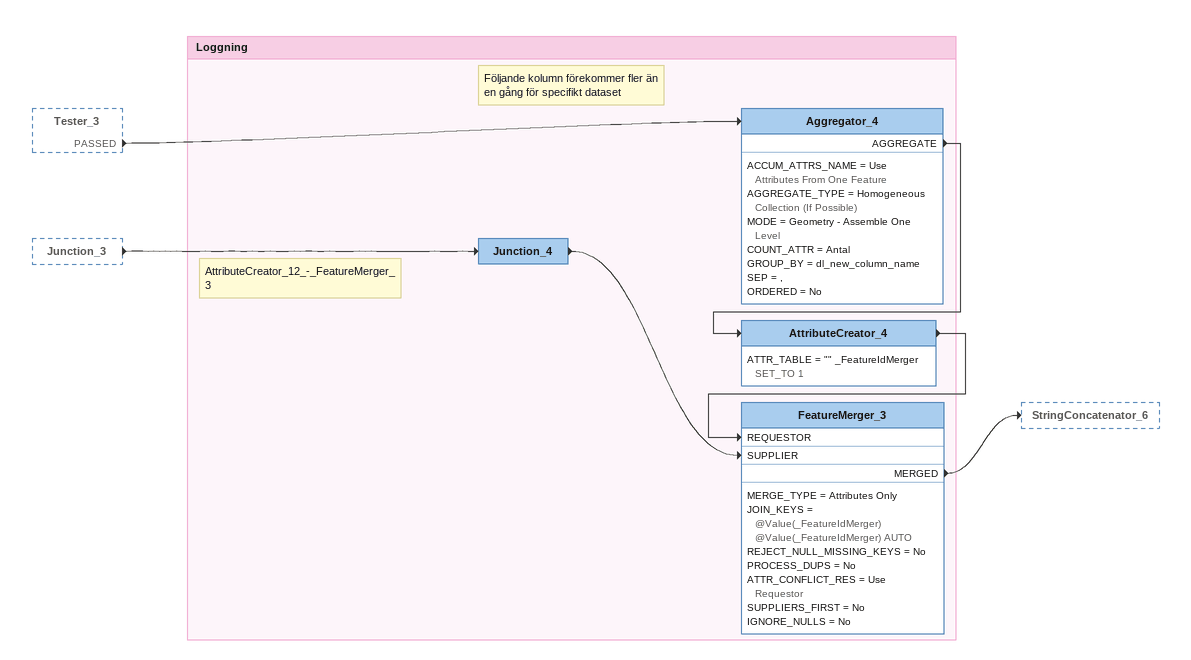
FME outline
Tester_3 [outside]
    PASSED -> Aggregator_4
Junction_3 [outside]
    -> Junction_4

Bookmark: Loggning
Note: AttributeCreator_12_-_FeatureMerger_3
Junction_4
    -> FeatureMerger_3 [SUPPLIER]
Note: Följande kolumn förekommer fler än / en gång för specifikt dataset
Aggregator_4
    ACCUM_ATTRS_NAME = Use Attributes From One Feature
    AGGREGATE_TYPE = Homogeneous Collection (If Possible)
    MODE = Geometry - Assemble One Level
    COUNT_ATTR = Antal
    GROUP_BY = dl_new_column_name
    SEP = ,
    ORDERED = No
    AGGREGATE -> AttributeCreator_4
AttributeCreator_4
    ATTR_TABLE = "" _FeatureIdMerger SET_TO 1
    -> FeatureMerger_3 [REQUESTOR]
FeatureMerger_3
    MERGE_TYPE = Attributes Only
    JOIN_KEYS = @Value(_FeatureIdMerger) @Value(_FeatureIdMerger) AUTO
    REJECT_NULL_MISSING_KEYS = No
    PROCESS_DUPS = No
    ATTR_CONFLICT_RES = Use Requestor
    SUPPLIERS_FIRST = No
    IGNORE_NULLS = No
    MERGED -> StringConcatenator_6
